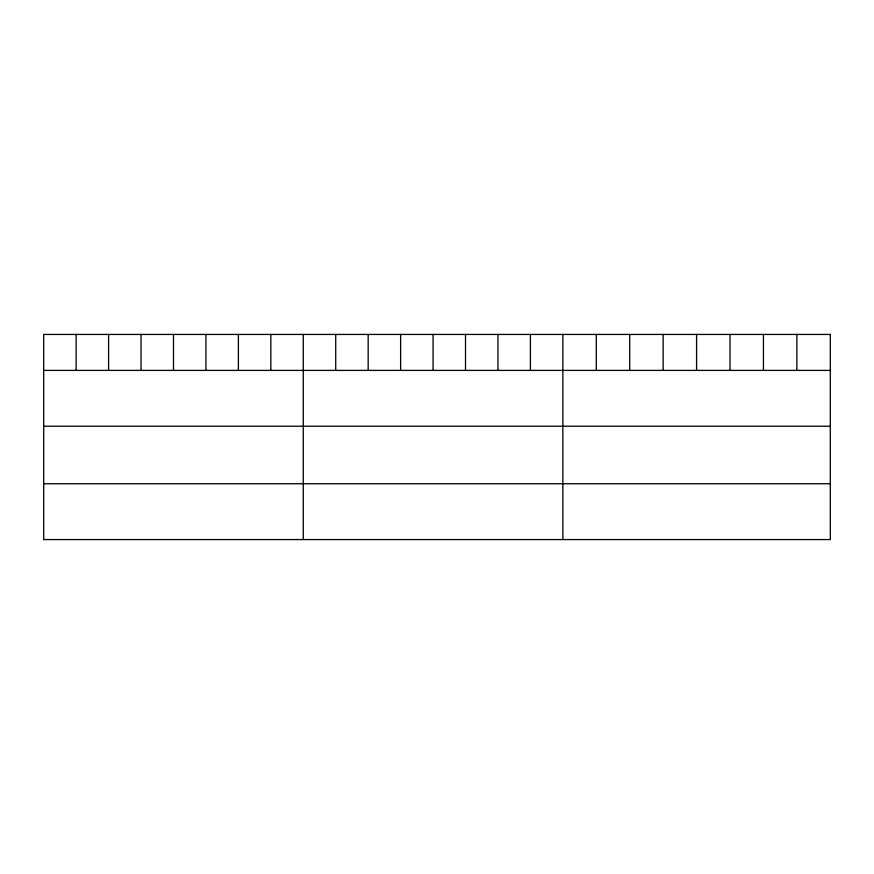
<?xml version="1.0" encoding="UTF-8"?>
<svg xmlns="http://www.w3.org/2000/svg" width="874" height="874" viewBox="0 0 874 874"><rect width="100%" height="100%" fill="white"/><g stroke="black" fill="none" stroke-linecap="round" stroke-linejoin="round"><path stroke-width="1.31" d="M43.7 370.401L830.3 370.401M43.7 426.228L830.3 426.228M43.7 483.737L830.3 483.737M796.87 334.436L796.87 370.401M763.439 334.436L763.439 370.401M730.009 334.436L730.009 370.401M696.578 334.436L696.578 370.401M663.148 334.436L663.148 370.401M629.717 334.436L629.717 370.401M596.286 334.436L596.286 370.401M562.856 334.436L562.856 539.564M530.409 334.436L530.409 370.401M497.962 334.436L497.962 370.401M465.514 334.436L465.514 370.401M433.067 334.436L433.067 370.401M400.62 334.436L400.62 370.401M368.173 334.436L368.173 370.401M335.725 334.436L335.725 370.401M303.278 334.436L303.278 539.564M270.831 334.436L270.831 370.401M238.383 334.436L238.383 370.401M205.936 334.436L205.936 370.401M173.489 334.436L173.489 370.401M141.042 334.436L141.042 370.401M108.595 334.436L108.595 370.401M76.147 334.436L76.147 370.401M830.3 334.436L43.7 334.436L43.7 539.564L830.3 539.564L830.3 334.436"/></g></svg>
